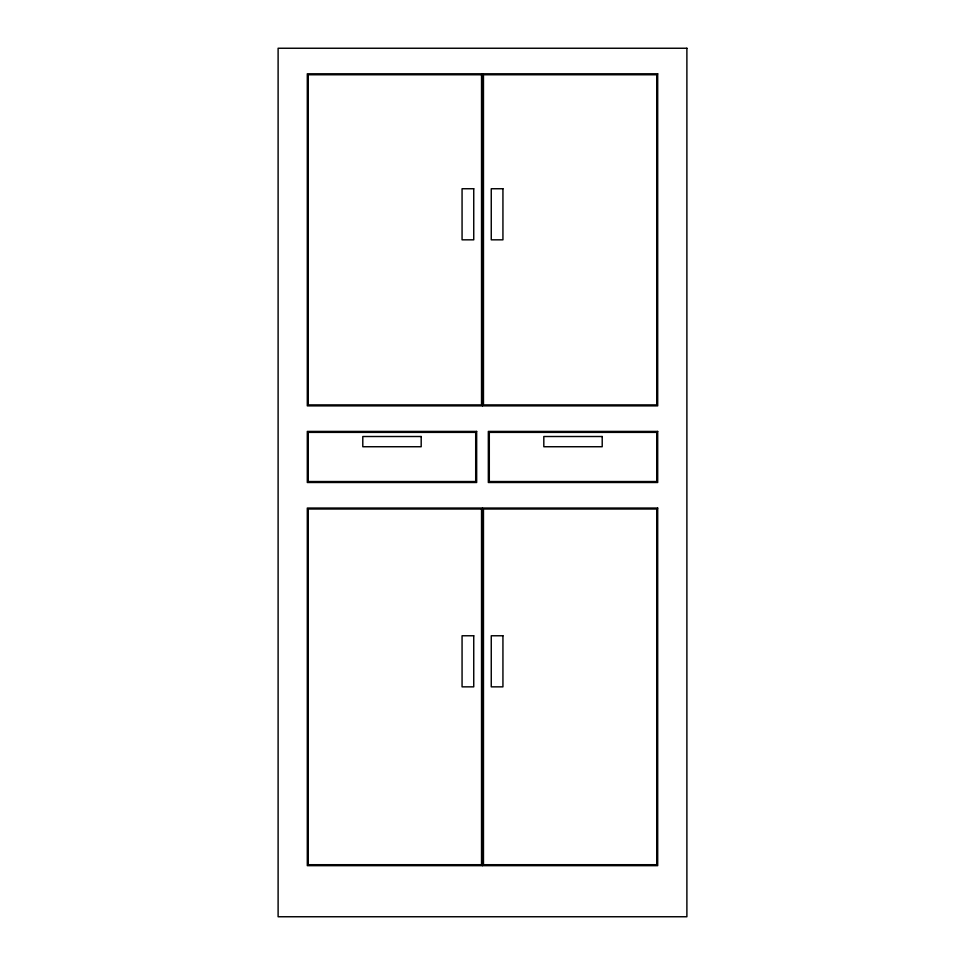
<?xml version="1.0" encoding="UTF-8"?>
<svg xmlns="http://www.w3.org/2000/svg" width="965" height="965" viewBox="0 0 965 965"><rect width="100%" height="100%" fill="white"/><g stroke="black" fill="none" stroke-linecap="round" stroke-linejoin="round"><path stroke-width="1.45" d="M482.5 73.798L482.5 405.867M482.5 508.048L482.5 865.665M686.887 48.25L278.113 48.25L278.113 916.75L686.887 916.75L686.887 48.25M657.696 73.798L307.304 73.798L307.304 405.867L657.696 405.867L657.696 73.798M481.535 74.763L308.269 74.763L308.269 404.902L481.535 404.902L481.535 74.763M656.731 74.763L483.465 74.763L483.465 404.902L656.731 404.902L656.731 74.763M473.743 188.742L462.066 188.742L462.066 239.827L473.743 239.827L473.743 188.742M502.934 188.742L491.257 188.742L491.257 239.827L502.934 239.827L502.934 188.742M476.662 431.415L307.304 431.415L307.304 482.5L476.662 482.5L476.662 431.415M657.696 431.415L488.338 431.415L488.338 482.5L657.696 482.5L657.696 431.415M475.697 432.38L308.269 432.38L308.269 481.535L475.697 481.535L475.697 432.38M656.731 432.38L489.303 432.38L489.303 481.535L656.731 481.535L656.731 432.38M421.186 436.518L362.792 436.518L362.792 446.735L421.186 446.735L421.186 436.518M602.208 436.518L543.814 436.518L543.814 446.735L602.208 446.735L602.208 436.518M657.696 508.048L307.304 508.048L307.304 865.665L657.696 865.665L657.696 508.048M481.535 509.013L308.269 509.013L308.269 864.7L481.535 864.7L481.535 509.013M656.731 509.013L483.465 509.013L483.465 864.7L656.731 864.7L656.731 509.013M473.743 635.766L462.066 635.766L462.066 686.851L473.743 686.851L473.743 635.766M502.934 635.766L491.257 635.766L491.257 686.851L502.934 686.851L502.934 635.766"/></g></svg>
